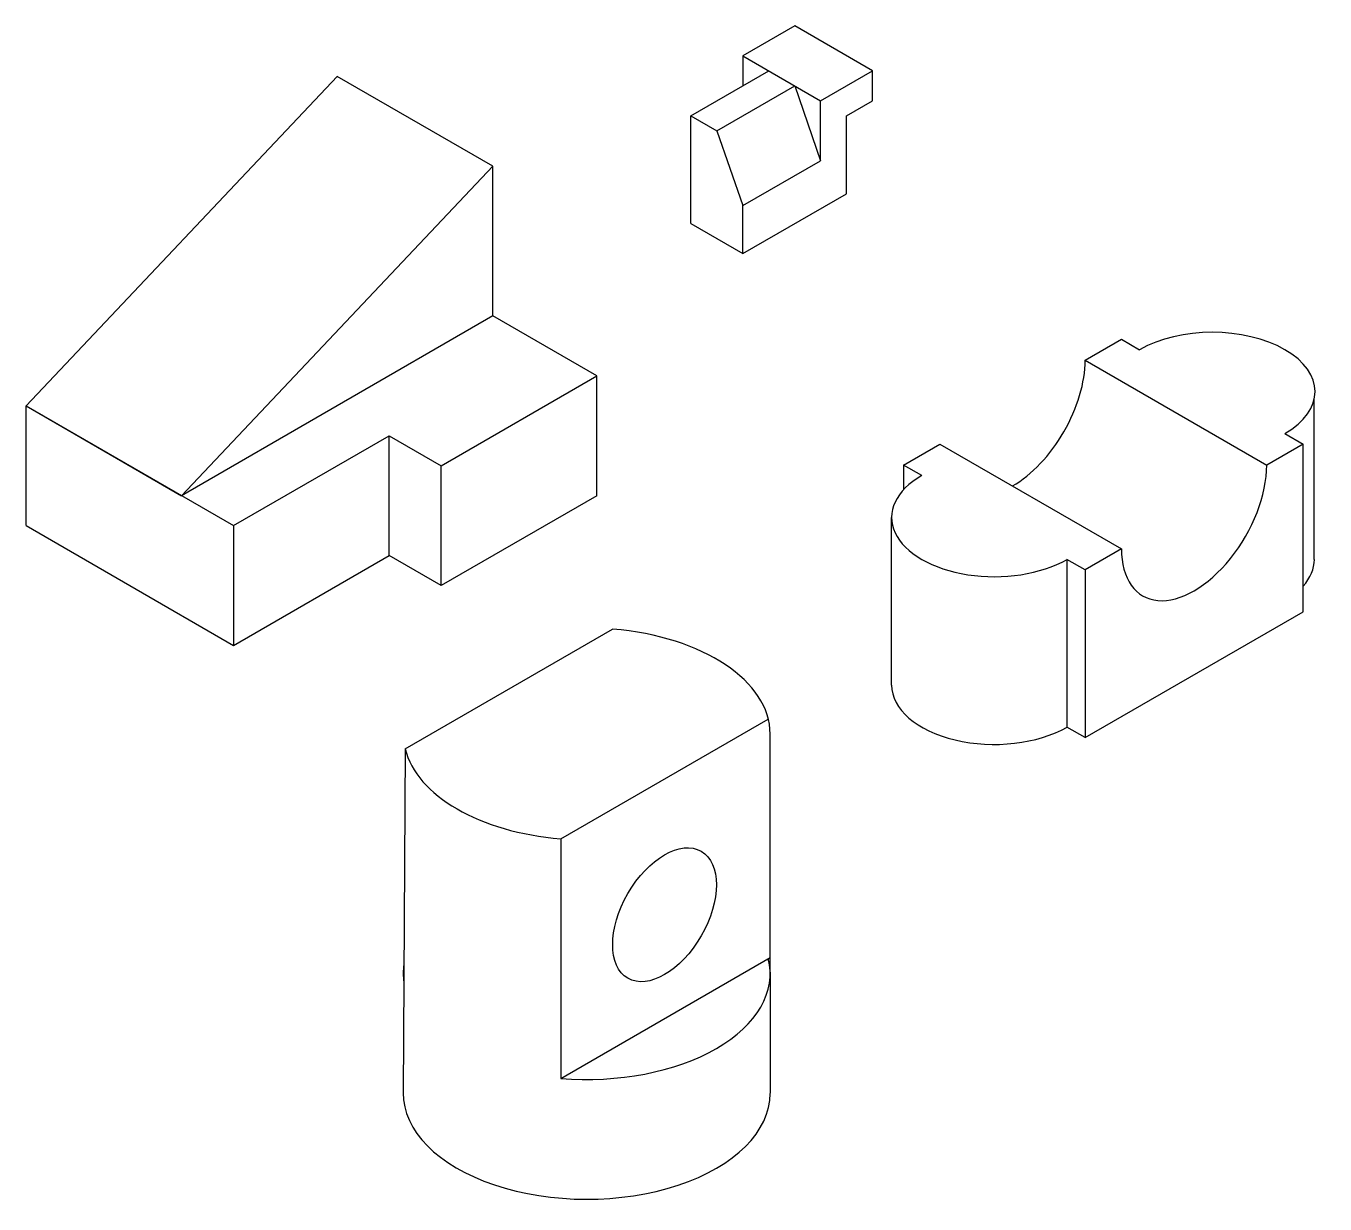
# Model space of a CAD drawing. Header units: millimetres. Extents: x 7914 to 8131, y 7772 to 7968.
import ezdxf

# ---------------------------------------------------------------- set-up
doc = ezdxf.new("R2010")
doc.units = ezdxf.units.MM

msp = doc.modelspace()

# ---------------------------------------------------------------- linework, layer by layer
for p, q in [((8042.19, 7968.5), (8033.53, 7963.5)), ((8055.18, 7961), (8042.19, 7968.5)), ((8033.53, 7963.5), (8046.52, 7956)), ((8033.53, 7963.5), (8033.53, 7958.5)), ((7965.85, 7960.08), (7913.89, 7905.08)), ((7991.83, 7945.08), (7965.85, 7960.08)), ((8024.87, 7953.5), (8037.86, 7961)), ((8046.52, 7956), (8055.18, 7961)), ((8055.18, 7956), (8055.18, 7961)), ((8029.2, 7951), (8042.19, 7958.5)), ((8042.19, 7958.5), (8046.52, 7946)), ((8046.52, 7946), (8046.52, 7956)), ((8050.85, 7953.5), (8055.18, 7956)), ((8024.87, 7935.5), (8024.87, 7953.5)), ((8024.87, 7953.5), (8029.2, 7951)), ((8050.85, 7940.5), (8050.85, 7953.5)), ((8029.2, 7951), (8033.53, 7938.5)), ((7991.83, 7945.08), (7939.87, 7890.08)), ((7991.83, 7920.08), (7991.83, 7945.08)), ((8033.53, 7938.5), (8046.52, 7946)), ((8033.53, 7930.5), (8050.85, 7940.5)), ((8033.53, 7930.5), (8033.53, 7938.5)), ((8024.87, 7935.5), (8033.53, 7930.5)), ((7991.83, 7920.08), (7939.87, 7890.08)), ((8009.15, 7910.08), (7991.83, 7920.08)), ((8090.67, 7912.7), (8096.73, 7916.2)), ((8096.73, 7916.2), (8099.77, 7914.45)), ((8090.67, 7912.7), (8120.98, 7895.2)), ((7983.17, 7895.08), (8009.15, 7910.08)), ((8009.15, 7890.08), (8009.15, 7910.08)), ((8128.92, 7879.45), (8128.92, 7906.31)), ((7913.89, 7885.08), (7913.89, 7905.08)), ((7913.89, 7905.08), (7948.53, 7885.08)), ((7913.89, 7905.08), (7939.87, 7890.08)), ((7948.53, 7885.08), (7974.51, 7900.08)), ((7974.51, 7880.08), (7974.51, 7900.08)), ((7974.51, 7900.08), (7983.17, 7895.08)), ((8124.01, 7900.45), (8127.05, 7898.7)), ((8060.36, 7895.2), (8066.42, 7898.7)), ((8066.42, 7898.7), (8096.73, 7881.2)), ((8127.05, 7898.7), (8120.98, 7895.2)), ((8127.05, 7870.7), (8127.05, 7898.7)), ((7983.17, 7875.08), (7983.17, 7895.08)), ((8060.36, 7895.2), (8060.36, 7891.08)), ((8063.39, 7893.45), (8060.36, 7895.2)), ((8009.15, 7890.08), (7983.17, 7875.08)), ((8058.37, 7858.45), (8058.37, 7886.45)), ((7913.89, 7885.08), (7948.53, 7865.08)), ((7948.53, 7885.08), (7948.53, 7865.08)), ((7948.53, 7865.08), (7974.51, 7880.08)), ((7983.17, 7875.08), (7974.51, 7880.08)), ((8090.67, 7877.7), (8087.64, 7879.45)), ((8090.67, 7877.7), (8087.64, 7879.45)), ((8087.64, 7879.45), (8087.64, 7851.45)), ((8096.73, 7881.2), (8090.67, 7877.7)), ((8090.67, 7877.7), (8090.67, 7849.7)), ((8090.67, 7849.7), (8127.05, 7870.7)), ((7977.17, 7847.79), (8011.81, 7867.79)), ((8003.15, 7832.79), (8037.79, 7852.79)), ((8090.67, 7849.7), (8087.64, 7851.45)), ((8038.1, 7810.29), (8038.1, 7850.29)), ((7977.17, 7847.79), (7976.86, 7790.29)), ((8003.15, 7832.79), (8003.15, 7792.79)), ((8003.15, 7792.79), (8038.1, 7812.97)), ((8038.09, 7810.54), (8038.1, 7790.3))]:
    msp.add_line(p, q)
for centre, major_axis, start_param, end_param in [((8111.89, 7907.45), (-17.15, 0), 8.63938, 11.780972), ((8078.55, 7905.7), (-8.57, -14.85), 7.068583, 8.63938), ((8108.86, 7888.2), (-8.57, -14.85), 5.497787, 8.63938), ((8075.52, 7886.45), (-17.15, 0), 5.497787, 8.63938), ((8111.78, 7879.45), (-17.15, 0), 8.952471, 9.424778), ((8007.48, 7850.29), (-30.62, 0), 3.141502, 4.570492), ((8075.52, 7858.45), (-17.15, 0), 6.283185, 8.63938), ((8007.48, 7850.29), (-30.62, 0), 0.141897, 1.428899), ((8007.48, 7810.29), (-30.62, 0), 7.712085, 9.566675), ((8007.48, 7810.29), (-30.62, 0), 6.196398, 6.363793), ((8007.48, 7790.29), (-30.62, 0), 6.277006, 9.424868), ((8007.48, 7790.29), (-30.62, 0), 6.277006, 6.283185)]:
    msp.add_ellipse(centre, major_axis=major_axis, ratio=0.57735, start_param=start_param, end_param=end_param)
msp.add_ellipse((8020.47, 7820.11), major_axis=(-6.12, -10.61), ratio=0.57735)

doc.saveas('drawing.dxf')
